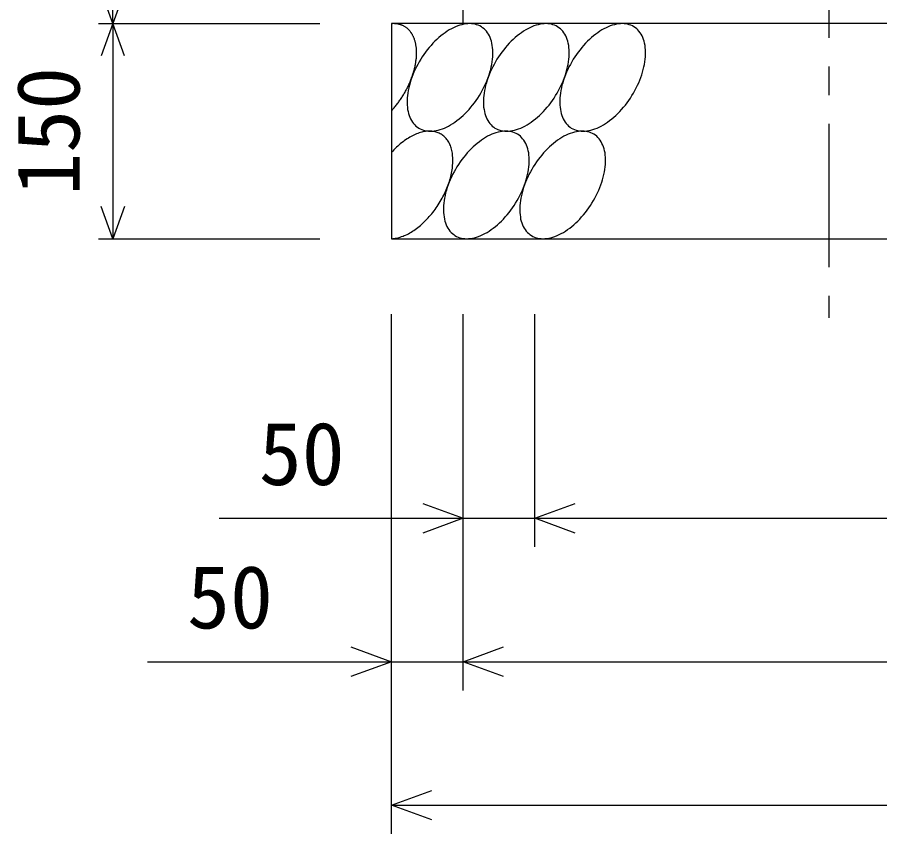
# Model space of a CAD drawing. Units: millimetres, scale not verified. Extents: x -16800 to 16800, y -5940 to 5940.
# Drawn here: x 2084 to 2685, y 2484 to 3053 of the extents above; entities that cross this region are included whole.
import ezdxf
from ezdxf.enums import TextEntityAlignment as Align

# ---------------------------------------------------------------- set-up
doc = ezdxf.new("R2010")
doc.units = ezdxf.units.MM
doc.header["$LTSCALE"] = 20
doc.linetypes.add('CHAIN1', pattern=[8, 5, -1, 1, -1])
for name, color, linetype, lineweight in [('0-0_DIM', 7, 'Continuous', 25), ('0-2_HATCH', 6, 'Continuous', 25), ('0-5_OUTLINE', 3, 'Continuous', 25)]:
    doc.layers.add(name, color=color, linetype=linetype, lineweight=lineweight)
doc.styles.add('ＭＳ ゴシック', font='')
doc.styles.get('ＭＳ ゴシック').set_extended_font_data('MS Gothic')

msp = doc.modelspace()

# ---------------------------------------------------------------- linework, layer by layer
at = {"layer": '0-0_DIM', "linetype": 'CHAIN1'}
msp.add_line((2650, 3618.77), (2650, 2843.47), dxfattribs=at)
at = {"layer": '0-0_DIM'}
for p, q in [((2150.8, 3048.62), (2150.8, 3148.62)), ((2140.8, 3048.62), (2295, 3048.62)), ((2150.8, 3048.62), (2150.8, 2898.62)), ((2140.8, 2898.62), (2295, 2898.62)), ((2345, 2483.61), (2345, 2845.95)), ((2395, 2583.61), (2395, 2845.95)), ((2445, 2683.61), (2445, 2845.95)), ((2225, 2703.61), (2445, 2703.61)), ((2445, 2703.61), (3155, 2703.61)), ((2175, 2603.61), (2395, 2603.61)), ((2395, 2603.61), (3205, 2603.61)), ((2345, 2503.61), (3255, 2503.61))]:
    msp.add_line(p, q, dxfattribs=at)
for points in [[(2159.01, 3071.17), (2150.8, 3048.62), (2142.59, 3071.17)], [(2159.01, 3026.07), (2150.8, 3048.62), (2142.59, 3026.07)], [(2159.01, 2921.17), (2150.8, 2898.62), (2142.59, 2921.17)], [(2366.81, 2713.87), (2395, 2703.61), (2366.81, 2693.34)], [(2473.19, 2693.34), (2445, 2703.61), (2473.19, 2713.87)], [(2316.81, 2613.87), (2345, 2603.61), (2316.81, 2593.34)], [(2423.19, 2593.34), (2395, 2603.61), (2423.19, 2613.87)], [(2373.19, 2493.34), (2345, 2503.61), (2373.19, 2513.87)]]:
    msp.add_lwpolyline(points, dxfattribs=at)
at = {"layer": '0-2_HATCH'}
for points in [[(2350.1, 3048.18), (2349.6, 3048.28), (2349.2, 3048.36), (2348.8, 3048.43), (2348.3, 3048.48), (2347.8, 3048.53), (2347.4, 3048.56), (2346.9, 3048.59), (2346.4, 3048.6), (2346, 3048.59), (2345.5, 3048.58), (2345, 3048.55)], [(2407.7, 3046.4), (2406.6, 3046.98), (2405.5, 3047.47), (2404.4, 3047.88), (2403.3, 3048.19), (2402, 3048.42), (2400.8, 3048.55), (2399.5, 3048.6), (2398.2, 3048.55), (2396.8, 3048.42), (2395.4, 3048.19), (2394, 3047.88), (2392.6, 3047.47), (2391.2, 3046.98), (2389.7, 3046.41), (2388.3, 3045.74), (2386.8, 3045), (2385.3, 3044.17), (2383.9, 3043.26), (2382.4, 3042.28), (2381, 3041.22), (2379.5, 3040.09), (2378.1, 3038.88), (2376.7, 3037.61), (2375.3, 3036.28), (2373.9, 3034.89), (2372.6, 3033.44), (2371.3, 3031.93), (2370, 3030.38), (2368.8, 3028.78), (2367.6, 3027.13), (2366.5, 3025.45), (2365.4, 3023.73), (2364.3, 3021.98), (2363.4, 3020.21), (2362.4, 3018.41), (2361.5, 3016.6), (2360.7, 3014.77), (2359.9, 3012.94), (2359.2, 3011.1)], [(2460.9, 3046.4), (2459.8, 3046.98), (2458.8, 3047.47), (2457.6, 3047.88), (2456.5, 3048.19), (2455.2, 3048.42), (2454, 3048.55), (2452.7, 3048.6), (2451.4, 3048.55), (2450, 3048.42), (2448.7, 3048.19), (2447.3, 3047.88), (2445.8, 3047.47), (2444.4, 3046.98), (2442.9, 3046.41), (2441.5, 3045.74), (2440, 3045), (2438.6, 3044.17), (2437.1, 3043.26), (2435.6, 3042.28), (2434.2, 3041.22), (2432.7, 3040.09), (2431.3, 3038.88), (2429.9, 3037.61), (2428.5, 3036.28), (2427.1, 3034.89), (2425.8, 3033.44), (2424.5, 3031.93), (2423.3, 3030.38), (2422, 3028.78), (2420.8, 3027.13), (2419.7, 3025.45), (2418.6, 3023.73), (2417.6, 3021.98), (2416.6, 3020.21), (2415.6, 3018.41), (2414.7, 3016.6), (2413.9, 3014.77), (2413.2, 3012.94), (2412.4, 3011.1)], [(2514.1, 3046.4), (2513, 3046.98), (2512, 3047.47), (2510.8, 3047.88), (2509.7, 3048.19), (2508.5, 3048.42), (2507.2, 3048.55), (2505.9, 3048.6), (2504.6, 3048.55), (2503.2, 3048.42), (2501.9, 3048.19), (2500.5, 3047.88), (2499, 3047.47), (2497.6, 3046.98), (2496.2, 3046.41), (2494.7, 3045.74), (2493.2, 3045), (2491.8, 3044.17), (2490.3, 3043.26), (2488.8, 3042.28), (2487.4, 3041.22), (2485.9, 3040.09), (2484.5, 3038.88), (2483.1, 3037.61), (2481.7, 3036.28), (2480.4, 3034.89), (2479, 3033.44), (2477.7, 3031.93), (2476.5, 3030.38), (2475.2, 3028.78), (2474, 3027.13), (2472.9, 3025.45), (2471.8, 3023.73), (2470.8, 3021.98), (2469.8, 3020.21), (2468.8, 3018.41), (2467.9, 3016.6), (2467.1, 3014.77), (2466.4, 3012.94), (2465.7, 3011.1)], [(2361.6, 3035.95), (2361.5, 3036.45), (2361.3, 3036.94), (2361.2, 3037.42), (2361, 3037.89), (2360.8, 3038.36), (2360.6, 3038.81), (2360.5, 3039.26), (2360.3, 3039.7), (2360, 3040.13), (2359.8, 3040.55), (2359.6, 3040.96), (2359.4, 3041.36), (2359.1, 3041.75), (2358.9, 3042.13), (2358.6, 3042.5), (2358.3, 3042.86), (2358.1, 3043.21), (2357.8, 3043.56), (2357.5, 3043.89), (2357.2, 3044.21), (2356.9, 3044.52), (2356.6, 3044.81), (2356.2, 3045.1), (2355.9, 3045.38), (2355.6, 3045.65), (2355.2, 3045.9), (2354.9, 3046.15), (2354.5, 3046.38), (2354.1, 3046.6), (2353.7, 3046.81), (2353.4, 3047.01), (2353, 3047.2), (2352.6, 3047.37), (2352.2, 3047.54), (2351.8, 3047.69), (2351.4, 3047.83), (2350.9, 3047.96), (2350.5, 3048.08), (2350.1, 3048.18)], [(2415.1, 3034.89), (2414.7, 3036.28), (2414.3, 3037.61), (2413.8, 3038.88), (2413.3, 3040.08), (2412.7, 3041.22), (2412, 3042.28), (2411.2, 3043.26), (2410.4, 3044.17), (2409.6, 3045), (2408.6, 3045.74), (2407.7, 3046.4)], [(2468.3, 3034.89), (2467.9, 3036.28), (2467.5, 3037.61), (2467, 3038.88), (2466.5, 3040.08), (2465.9, 3041.22), (2465.2, 3042.28), (2464.4, 3043.26), (2463.6, 3044.17), (2462.8, 3045), (2461.8, 3045.74), (2460.9, 3046.4)], [(2521.5, 3034.89), (2521.1, 3036.28), (2520.7, 3037.61), (2520.2, 3038.88), (2519.7, 3040.08), (2519.1, 3041.22), (2518.4, 3042.28), (2517.6, 3043.26), (2516.8, 3044.17), (2516, 3045), (2515.1, 3045.74), (2514.1, 3046.4)], [(2359.6, 3012.11), (2359.8, 3012.78), (2360, 3013.45), (2360.3, 3014.12), (2360.5, 3014.78), (2360.6, 3015.45), (2360.8, 3016.12), (2361, 3016.78), (2361.2, 3017.44), (2361.3, 3018.1), (2361.5, 3018.76), (2361.6, 3019.41), (2361.7, 3020.07), (2361.9, 3020.72), (2362, 3021.36), (2362.1, 3022.01), (2362.1, 3022.65), (2362.2, 3023.28), (2362.3, 3023.91), (2362.4, 3024.54), (2362.4, 3025.17), (2362.5, 3025.79), (2362.5, 3026.4), (2362.5, 3027.01), (2362.5, 3027.61), (2362.5, 3028.21), (2362.5, 3028.81), (2362.5, 3029.4), (2362.5, 3029.98), (2362.5, 3030.56), (2362.4, 3031.13), (2362.4, 3031.69), (2362.3, 3032.25), (2362.2, 3032.8), (2362.1, 3033.34), (2362.1, 3033.88), (2362, 3034.41), (2361.9, 3034.93), (2361.7, 3035.44), (2361.6, 3035.95)], [(2382, 2975.79), (2383.4, 2976.45), (2384.9, 2977.2), (2386.3, 2978.02), (2387.8, 2978.93), (2389.3, 2979.92), (2390.7, 2980.98), (2392.2, 2982.11), (2393.6, 2983.31), (2395, 2984.58), (2396.4, 2985.91), (2397.7, 2987.31), (2399.1, 2988.76), (2400.4, 2990.26), (2401.6, 2991.82), (2402.9, 2993.42), (2404.1, 2995.06), (2405.2, 2996.74), (2406.3, 2998.46), (2407.3, 3000.21), (2408.3, 3001.98), (2409.3, 3003.78), (2410.2, 3005.59), (2411, 3007.42), (2411.7, 3009.26), (2412.4, 3011.1), (2413.1, 3012.94), (2413.7, 3014.77), (2414.2, 3016.6), (2414.6, 3018.41), (2415, 3020.21), (2415.3, 3021.98), (2415.5, 3023.73), (2415.6, 3025.45), (2415.7, 3027.13), (2415.7, 3028.77), (2415.7, 3030.37), (2415.5, 3031.93), (2415.3, 3033.43), (2415.1, 3034.89)], [(2435.2, 2975.79), (2436.6, 2976.45), (2438.1, 2977.2), (2439.6, 2978.02), (2441, 2978.93), (2442.5, 2979.92), (2443.9, 2980.98), (2445.4, 2982.11), (2446.8, 2983.31), (2448.2, 2984.58), (2449.6, 2985.91), (2451, 2987.31), (2452.3, 2988.76), (2453.6, 2990.26), (2454.9, 2991.82), (2456.1, 2993.42), (2457.3, 2995.06), (2458.4, 2996.74), (2459.5, 2998.46), (2460.5, 3000.21), (2461.5, 3001.98), (2462.5, 3003.78), (2463.4, 3005.59), (2464.2, 3007.42), (2465, 3009.26), (2465.7, 3011.1), (2466.3, 3012.94), (2466.9, 3014.77), (2467.4, 3016.6), (2467.8, 3018.41), (2468.2, 3020.21), (2468.5, 3021.98), (2468.7, 3023.73), (2468.9, 3025.45), (2468.9, 3027.13), (2468.9, 3028.77), (2468.9, 3030.37), (2468.8, 3031.93), (2468.6, 3033.43), (2468.3, 3034.89)], [(2488.4, 2975.79), (2489.8, 2976.45), (2491.3, 2977.2), (2492.8, 2978.02), (2494.2, 2978.93), (2495.7, 2979.92), (2497.1, 2980.98), (2498.6, 2982.11), (2500, 2983.31), (2501.4, 2984.58), (2502.8, 2985.91), (2504.2, 2987.31), (2505.5, 2988.76), (2506.8, 2990.26), (2508.1, 2991.82), (2509.3, 2993.42), (2510.5, 2995.06), (2511.6, 2996.74), (2512.7, 2998.46), (2513.8, 3000.21), (2514.8, 3001.98), (2515.7, 3003.78), (2516.6, 3005.59), (2517.4, 3007.42), (2518.2, 3009.26), (2518.9, 3011.1), (2519.5, 3012.94), (2520.1, 3014.77), (2520.6, 3016.6), (2521, 3018.41), (2521.4, 3020.21), (2521.7, 3021.98), (2521.9, 3023.73), (2522.1, 3025.45), (2522.1, 3027.13), (2522.2, 3028.77), (2522.1, 3030.37), (2522, 3031.93), (2521.8, 3033.43), (2521.5, 3034.89)], [(2345, 2987.8), (2345.5, 2988.33), (2346, 2988.86), (2346.4, 2989.41), (2346.9, 2989.96), (2347.4, 2990.51), (2347.8, 2991.08), (2348.3, 2991.65), (2348.8, 2992.22), (2349.2, 2992.81), (2349.6, 2993.39), (2350.1, 2993.99), (2350.5, 2994.59), (2350.9, 2995.19), (2351.4, 2995.8), (2351.8, 2996.42), (2352.2, 2997.04), (2352.6, 2997.66), (2353, 2998.29), (2353.4, 2998.92), (2353.7, 2999.56), (2354.1, 3000.2), (2354.5, 3000.84), (2354.9, 3001.49), (2355.2, 3002.14), (2355.6, 3002.79), (2355.9, 3003.44), (2356.2, 3004.1), (2356.6, 3004.76), (2356.9, 3005.42), (2357.2, 3006.09), (2357.5, 3006.75), (2357.8, 3007.42), (2358.1, 3008.09), (2358.3, 3008.76), (2358.6, 3009.43), (2358.9, 3010.1), (2359.1, 3010.77), (2359.4, 3011.44), (2359.6, 3012.11)], [(2359.2, 3011.1), (2358.6, 3009.26), (2358, 3007.42), (2357.5, 3005.6), (2357.1, 3003.78), (2356.7, 3001.99), (2356.4, 3000.21), (2356.2, 2998.47), (2356, 2996.75), (2356, 2995.07), (2355.9, 2993.42), (2356, 2991.82), (2356.1, 2990.26), (2356.3, 2988.76), (2356.6, 2987.31), (2357, 2985.91), (2357.4, 2984.58), (2357.9, 2983.31), (2358.4, 2982.11), (2359, 2980.98), (2359.7, 2979.92), (2360.5, 2978.93), (2361.3, 2978.03), (2362.1, 2977.2), (2363.1, 2976.45), (2364, 2975.79), (2365.1, 2975.21), (2366.1, 2974.72), (2367.3, 2974.32), (2368.4, 2974), (2369.7, 2973.78), (2370.9, 2973.64), (2372.2, 2973.6), (2373.5, 2973.64), (2374.9, 2973.78), (2376.2, 2974), (2377.6, 2974.32), (2379.1, 2974.72), (2380.5, 2975.21), (2382, 2975.79)], [(2412.4, 3011.1), (2411.8, 3009.26), (2411.2, 3007.42), (2410.7, 3005.6), (2410.3, 3003.78), (2409.9, 3001.99), (2409.6, 3000.21), (2409.4, 2998.47), (2409.3, 2996.75), (2409.2, 2995.07), (2409.2, 2993.42), (2409.2, 2991.82), (2409.3, 2990.26), (2409.6, 2988.76), (2409.8, 2987.31), (2410.2, 2985.91), (2410.6, 2984.58), (2411.1, 2983.31), (2411.6, 2982.11), (2412.2, 2980.98), (2412.9, 2979.92), (2413.7, 2978.93), (2414.5, 2978.03), (2415.3, 2977.2), (2416.3, 2976.45), (2417.2, 2975.79), (2418.3, 2975.21), (2419.3, 2974.72), (2420.5, 2974.32), (2421.6, 2974), (2422.9, 2973.78), (2424.1, 2973.64), (2425.4, 2973.6), (2426.7, 2973.64), (2428.1, 2973.78), (2429.5, 2974), (2430.9, 2974.32), (2432.3, 2974.72), (2433.7, 2975.21), (2435.2, 2975.79)], [(2465.7, 3011.1), (2465, 3009.26), (2464.4, 3007.42), (2463.9, 3005.6), (2463.5, 3003.78), (2463.1, 3001.99), (2462.8, 3000.21), (2462.6, 2998.47), (2462.5, 2996.75), (2462.4, 2995.07), (2462.4, 2993.42), (2462.4, 2991.82), (2462.6, 2990.26), (2462.8, 2988.76), (2463, 2987.31), (2463.4, 2985.91), (2463.8, 2984.58), (2464.3, 2983.31), (2464.8, 2982.11), (2465.4, 2980.98), (2466.1, 2979.92), (2466.9, 2978.93), (2467.7, 2978.03), (2468.5, 2977.2), (2469.5, 2976.45), (2470.4, 2975.79), (2471.5, 2975.21), (2472.6, 2974.72), (2473.7, 2974.32), (2474.9, 2974), (2476.1, 2973.78), (2477.3, 2973.64), (2478.6, 2973.6), (2479.9, 2973.64), (2481.3, 2973.78), (2482.7, 2974), (2484.1, 2974.32), (2485.5, 2974.72), (2486.9, 2975.21), (2488.4, 2975.79)], [(2385, 2965.84), (2384.6, 2966.55), (2384.1, 2967.22), (2383.7, 2967.87), (2383.2, 2968.48), (2382.6, 2969.06), (2382.1, 2969.61), (2381.5, 2970.12), (2380.9, 2970.61), (2380.3, 2971.05), (2379.7, 2971.46), (2379, 2971.84), (2378.4, 2972.18), (2377.7, 2972.49), (2376.9, 2972.76), (2376.2, 2972.99), (2375.4, 2973.18), (2374.7, 2973.34), (2373.9, 2973.46), (2373.1, 2973.55), (2372.2, 2973.6), (2371.4, 2973.61), (2370.6, 2973.58), (2369.7, 2973.51), (2368.8, 2973.41), (2367.9, 2973.27), (2367, 2973.1), (2366.1, 2972.88), (2365.2, 2972.63), (2364.3, 2972.35), (2363.4, 2972.03), (2362.5, 2971.67), (2361.5, 2971.28), (2360.6, 2970.85), (2359.6, 2970.39), (2358.7, 2969.89), (2357.8, 2969.36), (2356.8, 2968.8), (2355.9, 2968.2), (2354.9, 2967.57)], [(2433, 2971.41), (2431.9, 2971.99), (2430.9, 2972.48), (2429.7, 2972.89), (2428.6, 2973.2), (2427.4, 2973.43), (2426.1, 2973.56), (2424.8, 2973.61), (2423.5, 2973.56), (2422.1, 2973.43), (2420.8, 2973.2), (2419.4, 2972.89), (2417.9, 2972.48), (2416.5, 2971.99), (2415.1, 2971.42), (2413.6, 2970.75), (2412.1, 2970.01), (2410.7, 2969.18), (2409.2, 2968.27), (2407.7, 2967.29), (2406.3, 2966.23), (2404.8, 2965.1), (2403.4, 2963.89), (2402, 2962.62), (2400.6, 2961.29), (2399.3, 2959.9), (2397.9, 2958.45), (2396.6, 2956.94), (2395.4, 2955.39), (2394.1, 2953.79), (2393, 2952.14), (2391.8, 2950.46), (2390.7, 2948.74), (2389.7, 2946.99), (2388.7, 2945.22), (2387.7, 2943.42), (2386.9, 2941.61), (2386, 2939.78), (2385.3, 2937.95), (2384.6, 2936.11)], [(2440.4, 2959.89), (2440, 2961.29), (2439.6, 2962.62), (2439.1, 2963.89), (2438.6, 2965.09), (2438, 2966.23), (2437.3, 2967.29), (2436.5, 2968.27), (2435.7, 2969.18), (2434.9, 2970.01), (2434, 2970.75), (2433, 2971.41)], [(2486.2, 2971.41), (2485.2, 2971.99), (2484.1, 2972.48), (2483, 2972.89), (2481.8, 2973.2), (2480.6, 2973.43), (2479.3, 2973.56), (2478, 2973.61), (2476.7, 2973.56), (2475.4, 2973.43), (2474, 2973.2), (2472.6, 2972.89), (2471.2, 2972.48), (2469.7, 2971.99), (2468.3, 2971.42), (2466.8, 2970.75), (2465.3, 2970.01), (2463.9, 2969.18), (2462.4, 2968.27), (2460.9, 2967.29), (2459.5, 2966.23), (2458, 2965.1), (2456.6, 2963.89), (2455.2, 2962.62), (2453.8, 2961.29), (2452.5, 2959.9), (2451.1, 2958.45), (2449.8, 2956.94), (2448.6, 2955.39), (2447.3, 2953.79), (2446.2, 2952.14), (2445, 2950.46), (2443.9, 2948.74), (2442.9, 2946.99), (2441.9, 2945.22), (2440.9, 2943.42), (2440.1, 2941.61), (2439.2, 2939.78), (2438.5, 2937.95), (2437.8, 2936.11)], [(2493.6, 2959.89), (2493.3, 2961.29), (2492.8, 2962.62), (2492.4, 2963.89), (2491.8, 2965.09), (2491.2, 2966.23), (2490.5, 2967.29), (2489.8, 2968.27), (2489, 2969.18), (2488.1, 2970.01), (2487.2, 2970.75), (2486.2, 2971.41)], [(2354.9, 2967.57), (2354, 2966.91), (2353.1, 2966.22), (2352.1, 2965.5), (2351.2, 2964.76), (2350.3, 2963.98), (2349.4, 2963.17), (2348.5, 2962.34), (2347.6, 2961.48), (2346.7, 2960.6), (2345.9, 2959.69), (2345, 2958.76)], [(2379, 2924.5), (2379.7, 2925.63), (2380.3, 2926.77), (2380.9, 2927.92), (2381.5, 2929.08), (2382.1, 2930.25), (2382.6, 2931.42), (2383.2, 2932.59), (2383.7, 2933.77), (2384.1, 2934.95), (2384.6, 2936.14), (2385, 2937.32), (2385.4, 2938.5), (2385.7, 2939.68), (2386.1, 2940.86), (2386.4, 2942.03), (2386.7, 2943.19), (2386.9, 2944.35), (2387.1, 2945.5), (2387.3, 2946.64), (2387.5, 2947.77), (2387.6, 2948.89), (2387.7, 2949.99), (2387.8, 2951.09), (2387.8, 2952.16), (2387.9, 2953.22), (2387.8, 2954.27), (2387.8, 2955.29), (2387.7, 2956.3), (2387.6, 2957.29), (2387.5, 2958.25), (2387.3, 2959.2), (2387.1, 2960.12), (2386.9, 2961.01), (2386.7, 2961.88), (2386.4, 2962.73), (2386.1, 2963.55), (2385.7, 2964.34), (2385.4, 2965.11), (2385, 2965.84)], [(2407.3, 2900.8), (2408.7, 2901.46), (2410.2, 2902.21), (2411.7, 2903.03), (2413.1, 2903.94), (2414.6, 2904.93), (2416, 2905.99), (2417.5, 2907.12), (2418.9, 2908.32), (2420.3, 2909.59), (2421.7, 2910.92), (2423.1, 2912.32), (2424.4, 2913.77), (2425.7, 2915.27), (2427, 2916.83), (2428.2, 2918.43), (2429.4, 2920.07), (2430.5, 2921.75), (2431.6, 2923.47), (2432.7, 2925.22), (2433.7, 2926.99), (2434.6, 2928.79), (2435.5, 2930.6), (2436.3, 2932.43), (2437.1, 2934.26), (2437.8, 2936.1), (2438.4, 2937.94), (2439, 2939.78), (2439.5, 2941.61), (2439.9, 2943.42), (2440.3, 2945.22), (2440.6, 2946.99), (2440.8, 2948.74), (2441, 2950.46), (2441.1, 2952.14), (2441.1, 2953.78), (2441, 2955.38), (2440.9, 2956.94), (2440.7, 2958.44), (2440.4, 2959.89)], [(2460.5, 2900.8), (2461.9, 2901.46), (2463.4, 2902.21), (2464.9, 2903.03), (2466.3, 2903.94), (2467.8, 2904.93), (2469.3, 2905.99), (2470.7, 2907.12), (2472.1, 2908.32), (2473.5, 2909.59), (2474.9, 2910.92), (2476.3, 2912.32), (2477.6, 2913.77), (2478.9, 2915.27), (2480.2, 2916.83), (2481.4, 2918.43), (2482.6, 2920.07), (2483.7, 2921.75), (2484.8, 2923.47), (2485.9, 2925.22), (2486.9, 2926.99), (2487.8, 2928.79), (2488.7, 2930.6), (2489.5, 2932.43), (2490.3, 2934.26), (2491, 2936.1), (2491.6, 2937.94), (2492.2, 2939.78), (2492.7, 2941.61), (2493.1, 2943.42), (2493.5, 2945.22), (2493.8, 2946.99), (2494, 2948.74), (2494.2, 2950.46), (2494.3, 2952.14), (2494.3, 2953.78), (2494.2, 2955.38), (2494.1, 2956.94), (2493.9, 2958.44), (2493.6, 2959.89)], [(2384.6, 2936.11), (2383.9, 2934.27), (2383.4, 2932.43), (2382.8, 2930.61), (2382.4, 2928.79), (2382, 2927), (2381.7, 2925.22), (2381.5, 2923.47), (2381.4, 2921.76), (2381.3, 2920.07), (2381.3, 2918.43), (2381.3, 2916.83), (2381.5, 2915.27), (2381.7, 2913.77), (2381.9, 2912.32), (2382.3, 2910.92), (2382.7, 2909.59), (2383.2, 2908.32), (2383.7, 2907.12), (2384.4, 2905.99), (2385, 2904.93), (2385.8, 2903.94), (2386.6, 2903.04), (2387.5, 2902.21), (2388.4, 2901.46), (2389.3, 2900.8), (2390.4, 2900.22), (2391.5, 2899.73), (2392.6, 2899.33), (2393.8, 2899.01), (2395, 2898.79), (2396.2, 2898.65), (2397.5, 2898.61), (2398.8, 2898.65), (2400.2, 2898.79), (2401.6, 2899.01), (2403, 2899.33), (2404.4, 2899.73), (2405.8, 2900.22), (2407.3, 2900.8)], [(2437.8, 2936.11), (2437.1, 2934.27), (2436.6, 2932.43), (2436.1, 2930.61), (2435.6, 2928.79), (2435.3, 2927), (2435, 2925.22), (2434.7, 2923.47), (2434.6, 2921.76), (2434.5, 2920.07), (2434.5, 2918.43), (2434.5, 2916.83), (2434.7, 2915.27), (2434.9, 2913.77), (2435.1, 2912.32), (2435.5, 2910.92), (2435.9, 2909.59), (2436.4, 2908.32), (2436.9, 2907.12), (2437.6, 2905.99), (2438.2, 2904.93), (2439, 2903.94), (2439.8, 2903.04), (2440.7, 2902.21), (2441.6, 2901.46), (2442.6, 2900.8), (2443.6, 2900.22), (2444.7, 2899.73), (2445.8, 2899.33), (2447, 2899.01), (2448.2, 2898.79), (2449.4, 2898.65), (2450.7, 2898.61), (2452, 2898.65), (2453.4, 2898.79), (2454.8, 2899.01), (2456.2, 2899.33), (2457.6, 2899.73), (2459, 2900.22), (2460.5, 2900.8)], [(2345, 2898.62), (2345.9, 2898.67), (2346.7, 2898.75), (2347.6, 2898.88), (2348.5, 2899.04), (2349.4, 2899.24), (2350.3, 2899.47), (2351.2, 2899.74), (2352.1, 2900.05), (2353.1, 2900.39), (2354, 2900.77), (2354.9, 2901.18), (2355.9, 2901.63), (2356.8, 2902.11), (2357.8, 2902.63), (2358.7, 2903.18), (2359.6, 2903.76), (2360.6, 2904.38), (2361.5, 2905.02), (2362.5, 2905.7), (2363.4, 2906.41), (2364.3, 2907.15), (2365.2, 2907.91), (2366.1, 2908.71), (2367, 2909.53), (2367.9, 2910.37), (2368.8, 2911.25), (2369.7, 2912.14), (2370.6, 2913.07), (2371.4, 2914.01), (2372.2, 2914.98), (2373.1, 2915.97), (2373.9, 2916.97), (2374.7, 2918), (2375.4, 2919.04), (2376.2, 2920.11), (2376.9, 2921.18), (2377.7, 2922.28), (2378.4, 2923.38), (2379, 2924.5)]]:
    msp.add_lwpolyline(points, dxfattribs=at)
at = {"layer": '0-5_OUTLINE'}
for p, q in [((2395, 3048.62), (2395, 3148.62)), ((3255, 3048.62), (2345, 3048.62)), ((2345, 3048.62), (2345, 2898.62))]:
    msp.add_line(p, q, dxfattribs=at)
msp.add_lwpolyline([(2345, 2898.62), (3255, 2898.62), (3255, 3048.62)], dxfattribs=at)

# ---------------------------------------------------------------- texts
at = {"layer": '0-0_DIM', "style": 'ＭＳ ゴシック'}
msp.add_text('150', height=43.99, rotation=90, dxfattribs=at).set_placement((2140.8, 2928.62), align=Align.BOTTOM_LEFT)
for p in [(2252.56, 2713.61), (2202.56, 2613.61)]:
    msp.add_text('50', height=43.99, dxfattribs=at).set_placement(p, align=Align.BOTTOM_LEFT)

doc.saveas('drawing.dxf')
